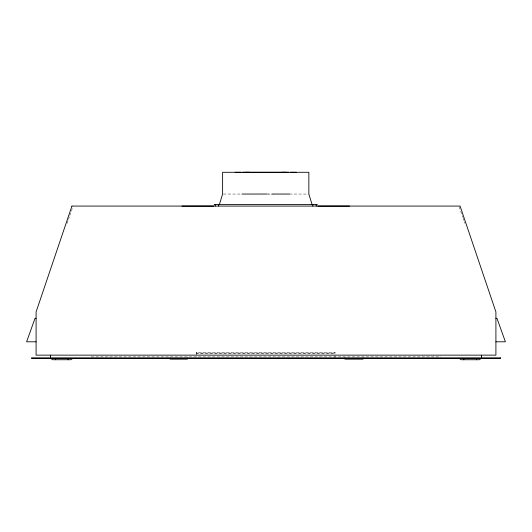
<?xml version="1.0" encoding="UTF-8"?>
<svg xmlns="http://www.w3.org/2000/svg" width="532" height="532" viewBox="0 0 532 532"><rect width="100%" height="100%" fill="white"/><g stroke="black" fill="none" stroke-linecap="round" stroke-linejoin="round"><path stroke-width="0.4" stroke-dasharray="2.66 2" d="M334.974 358.349L334.98 352.284L196.488 352.284L196.494 356.912M196.488 352.284L196.488 353.288L334.974 353.288L334.98 352.284M67.092 223.327L68.189 220.188M68.462 219.41L69.559 216.271M69.838 215.487L72.857 206.862M223.407 194.054L241.701 194.054M289.488 194.054L308.56 194.054M196.488 353.082L334.974 353.082M91.191 356.906L440.809 356.906M459.143 206.862L462.714 217.056M462.986 217.841L464.084 220.973M464.356 221.758L464.908 223.327M273.621 194.047L268.115 194.047L273.661 194.034"/><path stroke-width="0.8" d="M50.474 357.883L50.527 355.137L50.527 357.883M219.377 204.561L222.615 194.054L222.615 172.288L308.853 172.288L308.853 194.054L312.091 204.561M72.99 358.349L70.776 359.738L52.748 359.738L50.527 358.349M481.473 358.349L479.252 359.738L461.224 359.738L459.01 358.349M242.738 172.288L288.73 172.288M241.974 194.054L267.317 194.027M235.137 172.288L240.976 172.282M244.953 172.282L249.734 172.282M281.734 172.282L286.515 172.282M290.485 172.282L296.324 172.288M214.103 204.561L317.365 204.561M317.83 206.097L349.564 206.077M36.09 318.282L35.046 318.282L26.6 341.803L36.09 341.803M495.91 318.282L496.954 318.282L505.4 341.803L495.91 341.803M273.661 194.034L289.488 194.054M181.897 206.077L213.631 206.097M481.527 357.883L481.473 355.137L481.473 357.883M476.639 359.366L476.639 359.738M463.844 359.366L463.844 359.738M363.017 358.043L363.017 359.107L344.902 359.107L344.902 358.043M316.227 204.561L316.227 206.077M312.829 204.561L312.829 206.077M218.639 204.561L218.639 206.077M215.234 204.561L215.234 206.077M187.424 358.043L187.424 359.107L170.067 359.107L170.067 358.043M68.156 359.366L68.156 359.738M55.361 359.366L55.361 359.738M71.92 206.077L36.09 311.938L36.09 355.137L495.91 355.137L495.91 311.938L460.08 206.077L71.92 206.077M500.539 357.883L31.461 357.883L31.461 358.349L500.539 358.349L500.539 357.883"/></g></svg>
